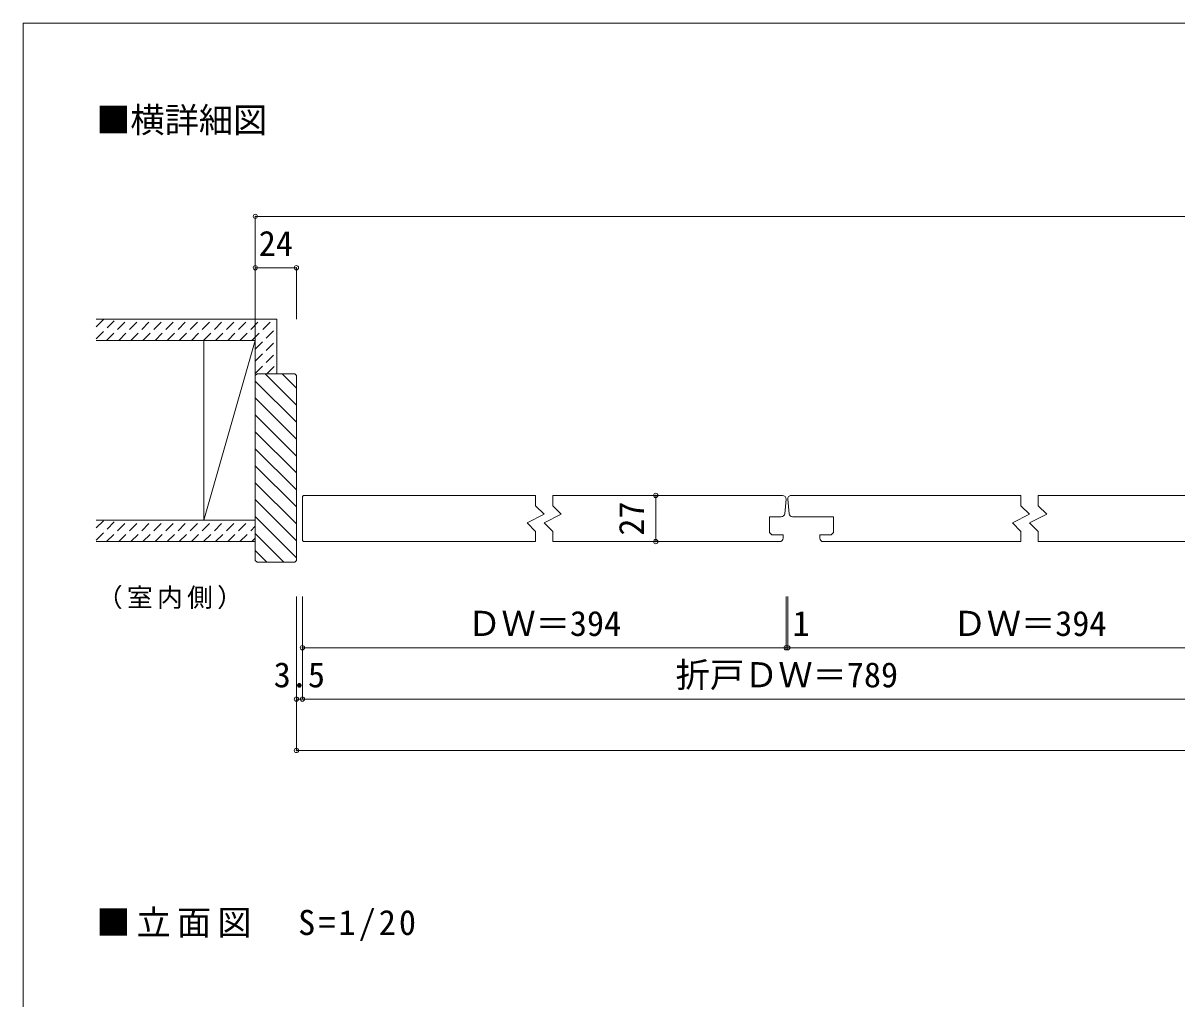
# Model space of a CAD drawing. Units: millimetres on the paper, with parts at other scales. Extents: x -197 to 198, y -138 to 137.
# Drawn here: x -197.2 to -62.4, y 23 to 137 of the extents above; entities that cross this region are included whole.
import ezdxf
from ezdxf.enums import TextEntityAlignment as Align

# ---------------------------------------------------------------- set-up
doc = ezdxf.new("R2010")
doc.units = ezdxf.units.MM
doc.header["$PDMODE"] = 32
doc.header["$PDSIZE"] = 0.5
doc.linetypes.add('DASHED1', pattern=[1.8, 1.2, -0.6])
for name, color, linetype, lineweight in [('0-3_仕上げ', 2, 'Continuous', 9), ('0-4_枠', 3, 'Continuous', 9), ('0-6_扉', 6, 'Continuous', 9), ('0-A_文字', 7, 'Continuous', 9), ('0-B_寸法', 7, 'Continuous', 9), ('0-C_ハッチ', 4, 'DASHED1', 9), ('F-0_補助線', 7, 'Continuous', 9)]:
    doc.layers.add(name, color=color, linetype=linetype, lineweight=lineweight)
doc.styles.add('ＭＳ ゴシック', font='')
doc.styles.get('ＭＳ ゴシック').set_extended_font_data('MS Gothic')

msp = doc.modelspace()

# ---------------------------------------------------------------- linework, layer by layer
at = {"layer": '0-3_仕上げ'}
for p, q in [((-188.667, 102.421), (-167.568, 102.421)), ((-170.068, 76.421), (-170.068, 102.421)), ((-167.568, 96.021), (-167.568, 102.421)), ((-188.667, 99.921), (-170.068, 99.921)), ((-176.068, 78.921), (-176.068, 99.921)), ((-188.667, 78.921), (-170.068, 78.921)), ((-188.667, 76.421), (-170.068, 76.421))]:
    msp.add_line(p, q, dxfattribs=at)
at = {"layer": '0-3_仕上げ', "color": 7}
msp.add_line((-170.068, 99.921), (-176.068, 78.921), dxfattribs=at)
at = {"layer": '0-4_枠'}
for p, q in [((-169.868, 96.021), (-170.068, 95.821)), ((-169.868, 96.021), (-165.468, 96.021)), ((-165.268, 95.821), (-165.468, 96.021)), ((-165.268, 95.821), (-165.268, 74.221)), ((-165.268, 74.221), (-165.468, 74.021)), ((-169.868, 74.021), (-165.468, 74.021))]:
    msp.add_line(p, q, dxfattribs=at)
msp.add_lwpolyline([(-169.868, 74.021), (-170.068, 74.221), (-170.068, 95.821)], dxfattribs=at)
at = {"layer": '0-6_扉'}
for p, q in [((-164.568, 81.679), (-164.427, 81.821)), ((-164.568, 81.679), (-164.427, 81.821)), ((-164.568, 81.679), (-164.427, 81.821)), ((-164.568, 81.679), (-164.427, 81.821)), ((-164.568, 81.679), (-164.427, 81.821)), ((-164.568, 81.679), (-164.427, 81.821)), ((-164.568, 81.679), (-164.427, 81.821)), ((-164.568, 81.679), (-164.427, 81.821)), ((-164.568, 81.679), (-164.568, 76.562)), ((-164.568, 81.679), (-164.568, 76.562)), ((-164.568, 81.679), (-164.568, 76.562)), ((-164.568, 81.679), (-164.568, 76.562)), ((-164.427, 81.821), (-137.318, 81.821)), ((-135.318, 81.821), (-108.468, 81.821)), ((-108.218, 79.686), (-108.07, 81.386)), ((-107.718, 79.686), (-107.866, 81.386)), ((-80.618, 81.821), (-107.585, 81.821)), ((-107.468, 81.821), (-88.568, 81.821)), ((-51.509, 81.821), (-78.618, 81.821)), ((-110.018, 77.503), (-110.018, 79.321)), ((-108.617, 79.321), (-110.018, 79.321)), ((-107.319, 79.321), (-102.518, 79.321)), ((-102.518, 77.503), (-102.518, 79.318)), ((-108.418, 77.221), (-108.418, 76.821)), ((-108.418, 77.221), (-108.418, 76.821)), ((-108.418, 76.821), (-108.418, 76.849)), ((-102.801, 77.221), (-104.118, 77.221)), ((-104.118, 76.821), (-104.118, 77.221)), ((-102.801, 77.221), (-102.518, 77.503)), ((-164.568, 76.562), (-164.427, 76.421)), ((-164.568, 76.562), (-164.427, 76.421)), ((-164.568, 76.562), (-164.427, 76.421)), ((-164.568, 76.562), (-164.427, 76.421)), ((-164.568, 76.562), (-164.427, 76.421)), ((-164.568, 76.562), (-164.427, 76.421)), ((-164.568, 76.562), (-164.427, 76.421)), ((-164.568, 76.562), (-164.427, 76.421)), ((-137.318, 76.421), (-164.427, 76.421)), ((-108.818, 76.421), (-135.318, 76.421)), ((-80.618, 76.421), (-103.718, 76.421)), ((-51.509, 76.421), (-78.618, 76.421))]:
    msp.add_line(p, q, dxfattribs=at)
at = {"layer": '0-6_扉', "color": 2}
for p, q in [((-137.318, 80.621), (-137.318, 81.821)), ((-135.318, 80.621), (-135.318, 81.821)), ((-80.618, 80.621), (-80.618, 81.821)), ((-78.618, 80.621), (-78.618, 81.821)), ((-137.318, 76.421), (-137.318, 77.621)), ((-135.318, 76.421), (-135.318, 77.621)), ((-80.618, 76.421), (-80.618, 77.621)), ((-78.618, 76.421), (-78.618, 77.621))]:
    msp.add_line(p, q, dxfattribs=at)
for points in [[(-137.318, 77.621), (-138.318, 78.621), (-136.318, 79.621), (-137.318, 80.621)], [(-135.318, 77.621), (-136.318, 78.621), (-134.318, 79.621), (-135.318, 80.621)], [(-80.618, 77.621), (-81.618, 78.621), (-79.618, 79.621), (-80.618, 80.621)], [(-78.618, 77.621), (-79.618, 78.621), (-77.618, 79.621), (-78.618, 80.621)]]:
    msp.add_lwpolyline(points, dxfattribs=at)
at = {"layer": '0-6_扉'}
msp.add_lwpolyline([(-110.018, 77.503), (-109.735, 77.221), (-108.418, 77.221)], dxfattribs=at)
for centre, start, end in [((-108.468, 81.421), 355, 90), ((-108.468, 81.421), 355, 90), ((-107.468, 81.421), 90, 185), ((-108.617, 79.721), 270, 355), ((-107.319, 79.721), 185, 270), ((-108.818, 76.821), 270, 0), ((-108.818, 76.821), 270, 0), ((-103.718, 76.821), 180, 270)]:
    msp.add_arc(centre, 0.4, start, end, dxfattribs=at)
at = {"layer": '0-B_寸法', "color": 4}
for p, q in [((-170.068, 114.421), (67.732, 114.421)), ((-170.068, 114.421), (-170.068, 102.421)), ((-170.068, 108.421), (-165.268, 108.421)), ((-170.068, 108.421), (-170.068, 102.421)), ((-165.268, 108.421), (-165.268, 102.421)), ((-123.285, 81.821), (-123.285, 76.421)), ((-165.268, 58.021), (-165.268, 70.021)), ((-164.568, 64.021), (-164.568, 70.021)), ((-108.068, 64.021), (-108.068, 70.021)), ((-107.868, 64.021), (-107.868, 70.021)), ((-164.568, 58.021), (-164.568, 64.021)), ((-164.568, 64.021), (-108.068, 64.021)), ((-108.068, 64.021), (-107.868, 64.021)), ((-107.868, 64.021), (-51.368, 64.021)), ((-165.268, 58.021), (-164.568, 58.021)), ((-165.268, 52.021), (-165.268, 58.021)), ((-164.568, 58.021), (-51.368, 58.021)), ((-165.268, 52.021), (62.932, 52.021))]:
    msp.add_line(p, q, dxfattribs=at)
at = {"layer": '0-B_寸法'}
for p in [(-170.068, 114.421), (-170.068, 108.421), (-165.268, 108.421), (-123.285, 81.821), (-123.285, 76.421), (-164.568, 64.021), (-108.068, 64.021), (-107.868, 64.021), (-165.268, 58.021), (-164.568, 58.021), (-165.268, 52.021)]:
    msp.add_point(p, dxfattribs=at)
at = {"layer": '0-C_ハッチ'}
for p, q in [((-188.667, 100.107), (-186.353, 102.421)), ((-188.667, 101.522), (-187.768, 102.421)), ((-187.439, 99.921), (-184.939, 102.421)), ((-186.025, 99.921), (-183.525, 102.421)), ((-184.611, 99.921), (-182.111, 102.421)), ((-183.197, 99.921), (-180.697, 102.421)), ((-181.782, 99.921), (-179.282, 102.421)), ((-180.368, 99.921), (-177.868, 102.421)), ((-178.954, 99.921), (-176.454, 102.421)), ((-177.54, 99.921), (-175.04, 102.421)), ((-176.126, 99.921), (-173.626, 102.421)), ((-174.711, 99.921), (-172.211, 102.421)), ((-173.297, 99.921), (-170.797, 102.421)), ((-171.883, 99.921), (-169.383, 102.421)), ((-170.469, 99.921), (-167.969, 102.421)), ((-170.068, 98.907), (-167.568, 101.407)), ((-170.068, 97.493), (-167.568, 99.993)), ((-170.068, 96.079), (-167.568, 98.579)), ((-168.712, 96.021), (-167.568, 97.164)), ((-188.667, 76.607), (-186.353, 78.921)), ((-188.667, 78.022), (-187.768, 78.921)), ((-187.439, 76.421), (-184.939, 78.921)), ((-186.025, 76.421), (-183.525, 78.921)), ((-184.611, 76.421), (-182.111, 78.921)), ((-183.197, 76.421), (-180.697, 78.921)), ((-181.782, 76.421), (-179.282, 78.921)), ((-180.368, 76.421), (-177.868, 78.921)), ((-178.954, 76.421), (-176.454, 78.921)), ((-177.54, 76.421), (-175.04, 78.921)), ((-176.126, 76.421), (-173.626, 78.921)), ((-174.711, 76.421), (-172.211, 78.921)), ((-173.297, 76.421), (-170.797, 78.921)), ((-171.883, 76.421), (-170.068, 78.235)), ((-170.469, 76.421), (-170.068, 76.821))]:
    msp.add_line(p, q, dxfattribs=at)
at = {"layer": '0-C_ハッチ', "linetype": 'Continuous'}
for p, q in [((-168.926, 96.021), (-165.268, 92.363)), ((-166.946, 96.021), (-165.268, 94.343)), ((-170.068, 95.183), (-165.268, 90.383)), ((-170.068, 93.203), (-165.268, 88.403)), ((-170.068, 91.223), (-165.268, 86.423)), ((-170.068, 89.243), (-165.268, 84.443)), ((-170.068, 87.263), (-165.268, 82.463)), ((-170.068, 85.283), (-165.268, 80.483)), ((-170.068, 85.283), (-165.268, 80.483)), ((-170.068, 83.304), (-165.268, 78.504)), ((-170.068, 83.304), (-165.268, 78.504)), ((-170.068, 81.324), (-165.268, 76.524)), ((-170.068, 79.344), (-165.268, 74.544)), ((-170.068, 77.364), (-166.725, 74.021)), ((-170.068, 75.384), (-168.705, 74.021))]:
    msp.add_line(p, q, dxfattribs=at)
at = {"layer": 'F-0_補助線', "color": 3, "lineweight": 18}
msp.add_lwpolyline([(-197.2, 137), (197.8, 137), (197.8, -138), (-197.2, -138)], close=True, dxfattribs=at)

# ---------------------------------------------------------------- texts
at = {"layer": '0-A_文字', "style": 'ＭＳ ゴシック'}
msp.add_text('■横詳細図', height=2.933, dxfattribs=at).set_placement((-188.667, 123.333), align=Align.BOTTOM_LEFT)
at = {"layer": '0-A_文字', "attachment_point": 7, "style": 'ＭＳ ゴシック'}
for s, insert, char_height in [('\\T1.17;（室内側）', (-188.567, 68.521), 2.199), ('\\T1.18;■立面図\u3000S=1/20', (-188.667, 29.75), 2.933)]:
    msp.add_mtext(s, dxfattribs=dict(at, insert=insert, char_height=char_height))
at = {"layer": '0-B_寸法', "style": 'ＭＳ ゴシック'}
for s, p in [('24', (-169.668, 108.921)), ('ＤＷ＝394', (-145.318, 64.521)), ('1', (-107.305, 64.521)), ('ＤＷ＝394', (-88.618, 64.521)), ('3.5', (-167.918, 58.521)), ('折戸ＤＷ＝789', (-120.968, 58.521))]:
    msp.add_text(s, height=2.933, dxfattribs=at).set_placement(p, align=Align.BOTTOM_LEFT)
msp.add_text('27', height=2.933, rotation=90, dxfattribs=at).set_placement((-123.785, 77.121), align=Align.BOTTOM_LEFT)

doc.saveas('drawing.dxf')
